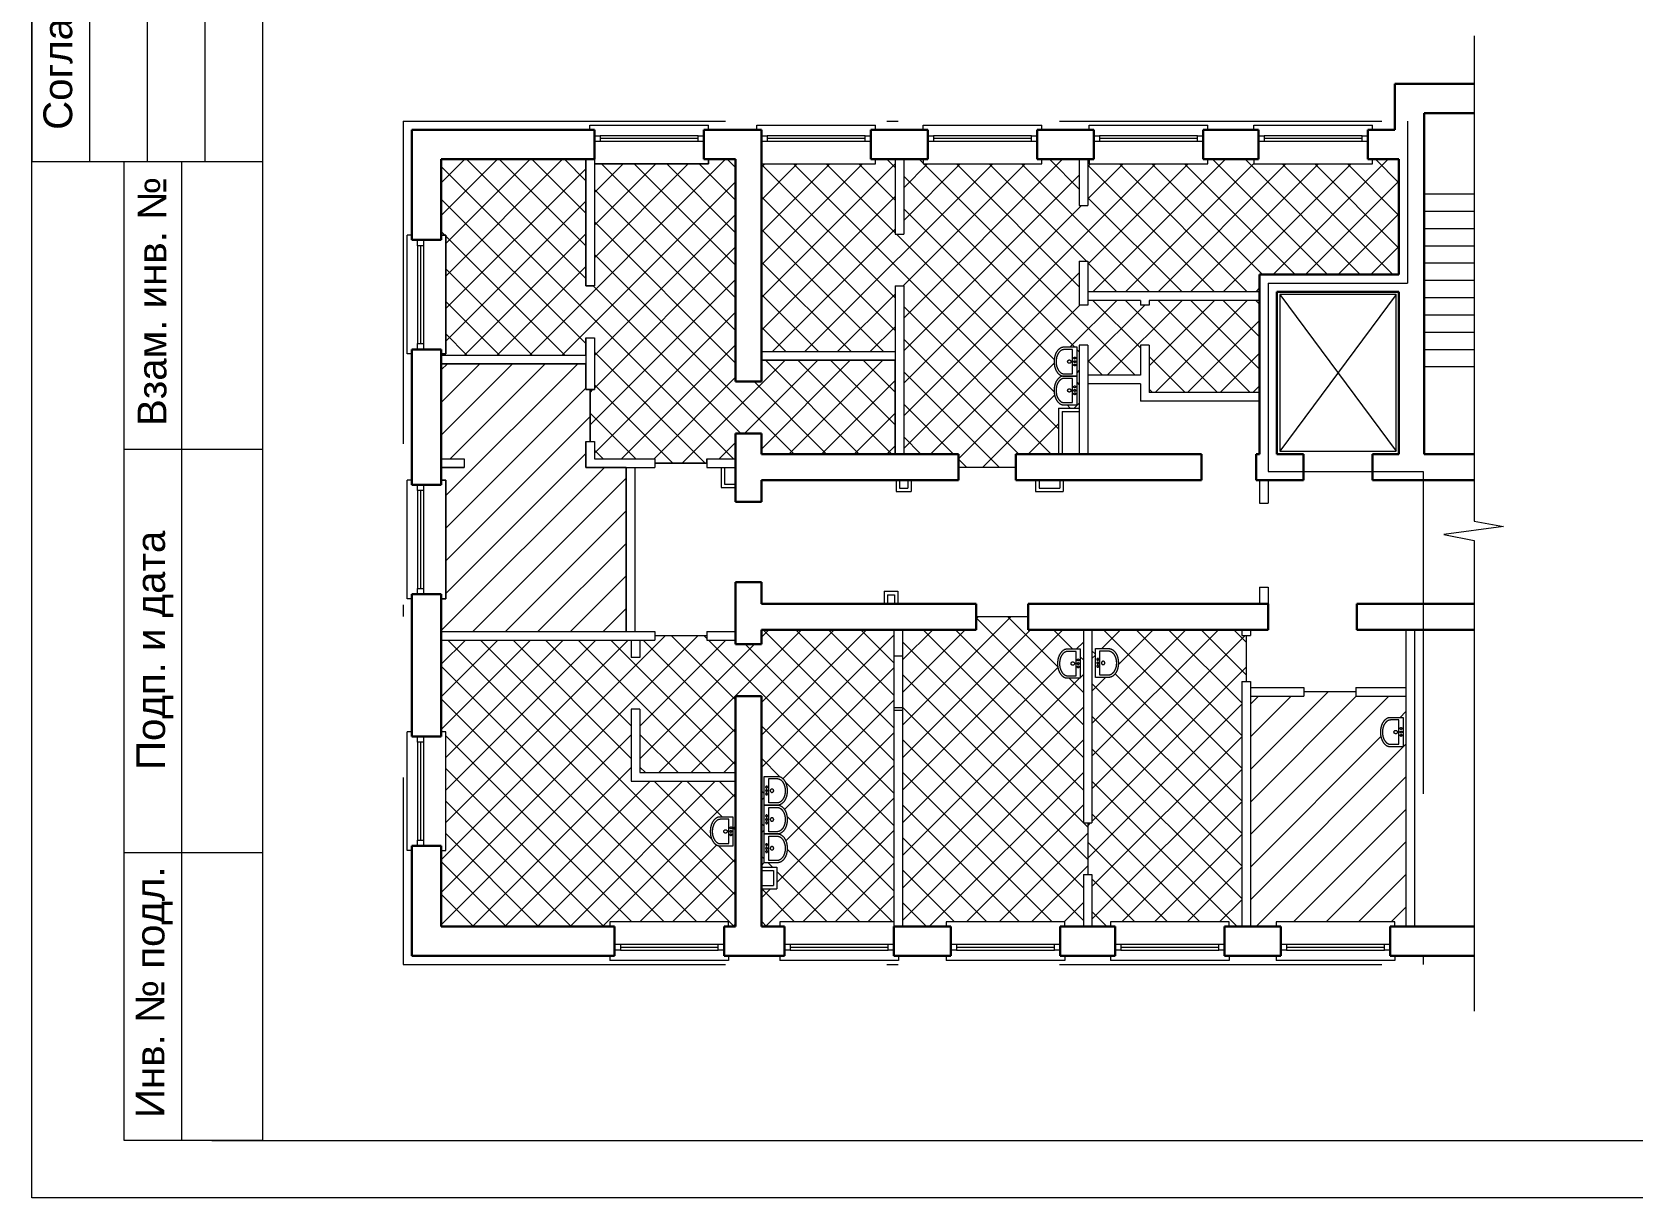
# Model space of a CAD drawing. Header units: metres. Extents: x 14591 to 15202, y 5442 to 5571.
# Drawn here: x 14722.7 to 14736.59, y 5478.8 to 5488.92 of the extents above; entities that cross this region are included whole.
import ezdxf
from ezdxf.enums import TextEntityAlignment as Align

# ---------------------------------------------------------------- set-up
doc = ezdxf.new("R2010")
doc.units = ezdxf.units.M
doc.header["$MEASUREMENT"] = 0
doc.linetypes.add('DGN Style 3', pattern=[4.89804, 3.4986, -1.39944])
doc.linetypes.add('DGN Style 4', pattern=[5.601258, 2.79888, -1.39944, 0.003499, -1.39944])
for name, color, linetype, lineweight in [('Level 44', 7, 'Continuous', 0), ('Level 50', 7, 'Continuous', 0), ('Level 63', 7, 'Continuous', 0), ('Стены', 7, 'Continuous', 13)]:
    doc.layers.add(name, color=color, linetype=linetype, lineweight=lineweight)
doc.styles.add('Style-Arial', font='arial.ttf')

# ---------------------------------------------------------------- blocks, each defined once
blk = doc.blocks.new('*U150')
at = {"layer": 'Level 50', "color": 7, "linetype": 'Continuous', "lineweight": 0}
for p, q in [((-20.487, -14.5), (-20.487, 14.5)), ((20.513, -14.5), (-20.487, -14.5))]:
    blk.add_line(p, q, dxfattribs=at)
at = {"layer": 'Level 50', "color": 7, "linetype": 'Continuous', "lineweight": 13}
for p, q in [((-18.487, 14), (-18.487, -14)), ((-18.926, -14), (20.013, -14))]:
    blk.add_line(p, q, dxfattribs=at)
at = {"layer": 'Level 63', "color": 7, "linetype": 'Continuous', "lineweight": 13}
for p, q in [((-20.487, 1), (-20.487, -5.5)), ((-19.987, 1), (-19.987, -5.5)), ((-19.487, 1), (-19.487, -5.5)), ((-18.987, 1), (-18.987, -5.5)), ((-20.487, -5.5), (-18.487, -5.5)), ((-19.687, -5.5), (-18.487, -5.5)), ((-19.187, -14), (-19.187, -5.5)), ((-19.687, -8), (-18.487, -8)), ((-19.687, -11.5), (-18.487, -11.5))]:
    blk.add_line(p, q, dxfattribs=at)
at = {"layer": 'Level 63', "color": 7, "linetype": 'Continuous', "lineweight": 13, "flags": 128}
blk.add_lwpolyline([(-18.487, -14), (-19.687, -14), (-19.687, -5.5)], dxfattribs=at)
at = {"layer": 'Level 63', "color": 7, "linetype": 'Continuous', "lineweight": 0, "style": 'Style-Arial'}
for s, p in [('Согласовано', (-20.263, -4.173)), ('Взам. инв. №', (-19.445, -6.716)), ('Подп. и дата', (-19.457, -9.745)), ('Инв. № подл.', (-19.462, -12.713))]:
    blk.add_text(s, height=0.25002, rotation=90, dxfattribs=at).set_placement(p, align=Align.MIDDLE_CENTER)
blk = doc.blocks.new('формат_А3')
at = {"layer": 'Level 50', "color": 7, "linetype": 'Continuous', "lineweight": 13}
blk.add_blockref('*U150', (20.487, -14.5), dxfattribs=at)
blk = doc.blocks.new('*U50')
at = {"layer": 'Стены', "color": 7, "linetype": 'Continuous', "lineweight": 0}
for p, q in [((-1.03, 0.335), (1.03, 0.335)), ((-1.03, 0.255), (-1.03, 0.335)), ((1.03, 0.255), (1.03, 0.335)), ((0.85, 0.155), (-0.85, 0.155)), ((0.85, 0.105), (-0.85, 0.105)), ((0.85, 0.055), (-0.85, 0.055)), ((1.03, -0.335), (1.03, -0.255)), ((-0.95, -0.335), (1.03, -0.335))]:
    blk.add_line(p, q, dxfattribs=at)
at = {"layer": 'Стены', "color": 7, "linetype": 'Continuous', "lineweight": 30}
for p, q in [((-0.95, -0.255), (-0.95, 0.255)), ((0.95, -0.255), (0.95, 0.255))]:
    blk.add_line(p, q, dxfattribs=at)
at = {"layer": 'Стены', "color": 7, "linetype": 'Continuous', "lineweight": 13, "flags": 128}
for points in [[(-0.95, 0.155), (-0.85, 0.155), (-0.85, 0.055), (-0.95, 0.055), (-0.95, 0.155)], [(0.85, 0.155), (0.95, 0.155), (0.95, 0.055), (0.85, 0.055), (0.85, 0.155)]]:
    blk.add_lwpolyline(points, close=True, dxfattribs=at)
blk = doc.blocks.new('*U54')
at = {"layer": 'Стены', "color": 7, "linetype": 'Continuous', "lineweight": 0}
for p, q in [((-0.335, -1.03), (-0.335, 1.03)), ((-0.255, 1.03), (-0.335, 1.03)), ((-0.155, 0.85), (-0.155, -0.85)), ((-0.105, 0.85), (-0.105, -0.85)), ((-0.055, 0.85), (-0.055, -0.85)), ((0.335, 1.03), (0.255, 1.03)), ((0.335, -1.03), (0.335, 1.03)), ((-0.255, -1.03), (-0.335, -1.03)), ((0.255, -1.03), (0.335, -1.03))]:
    blk.add_line(p, q, dxfattribs=at)
at = {"layer": 'Стены', "color": 7, "linetype": 'Continuous', "lineweight": 30}
for p, q in [((0.255, 0.95), (-0.255, 0.95)), ((0.255, -0.95), (-0.255, -0.95))]:
    blk.add_line(p, q, dxfattribs=at)
at = {"layer": 'Стены', "color": 7, "linetype": 'Continuous', "lineweight": 13, "flags": 128}
for points in [[(-0.155, 0.85), (-0.155, 0.95), (-0.055, 0.95), (-0.055, 0.85), (-0.155, 0.85)], [(-0.155, -0.95), (-0.155, -0.85), (-0.055, -0.85), (-0.055, -0.95), (-0.155, -0.95)]]:
    blk.add_lwpolyline(points, close=True, dxfattribs=at)
blk = doc.blocks.new('ум6_1')
at = {"color": 5, "linetype": 'DGN Style 3', "lineweight": 0}
for p, q in [((-0.325, 0), (-0.325, -0.306)), ((0.325, 0), (-0.325, 0)), ((0.325, -0.306), (0.325, 0)), ((-0.274, -0.103), (-0.274, -0.294)), ((0.275, -0.103), (-0.274, -0.103)), ((0.275, -0.294), (0.275, -0.103))]:
    blk.add_line(p, q, dxfattribs=at)
for centre, radius in [((-0.082, -0.054), 0.0217), ((-0.001, -0.176), 0.0383), ((-0.001, -0.054), 0.0217), ((0.074, -0.054), 0.0217)]:
    blk.add_circle(centre, radius, dxfattribs=at)
for centre, radius, start, end in [((-0.18, -0.306), 0.145, 180, 212.1154), ((-0.151, -0.294), 0.122, 180, 212.1154), ((-0.079, -0.248), 0.208, 212.1154, 236.5784), ((0.08, -0.248), 0.208, 303.4216, 327.8846), ((0.153, -0.294), 0.122, 327.8846, 0), ((0.18, -0.306), 0.145, 327.8846, 0), ((-0.094, -0.251), 0.247, 212.1154, 236.5784), ((-0.037, -0.165), 0.35, 236.5784, 254.7118), ((-0.031, -0.175), 0.295, 236.5784, 254.7118), ((0, -0.029), 0.491, 254.7118, 270), ((0.001, -0.061), 0.414, 254.7118, 270), ((0, -0.029), 0.491, 270, 285.2882), ((0.001, -0.061), 0.414, 270, 285.2882), ((0.032, -0.175), 0.295, 285.2882, 303.4216), ((0.037, -0.165), 0.35, 285.2882, 303.4216), ((0.094, -0.251), 0.247, 303.4216, 327.8846)]:
    blk.add_arc(centre, radius, start, end, dxfattribs=at)

msp = doc.modelspace()

# ---------------------------------------------------------------- hatches: boundary and pattern name
at = {"layer": 'Level 44', "linetype": 'Continuous', "lineweight": 0}
h = msp.add_hatch(dxfattribs=at)
h.set_pattern_fill('CROSSHATCH', style=0, pattern_type=2)
h.set_pattern_definition([(45, (14727.8828, 5486.69251), (-0.141421, 0.141421), []), (135, (14727.8828, 5486.69251), (-0.141421, -0.141421), [])])
h.paths.add_polyline_path([(14726.2560318, 5486.1163853), (14727.5110318, 5486.1163853), (14727.5110318, 5486.2663853), (14727.5860318, 5486.2663853), (14727.5860318, 5485.8163853), (14727.5485318, 5485.8163853), (14727.5485318, 5485.3663853), (14727.5860318, 5485.3663853), (14727.5860318, 5485.2163853), (14728.1110318, 5485.2163853), (14728.1110318, 5485.1788853), (14728.5610318, 5485.1788853), (14728.5610318, 5485.2163853), (14728.8110318, 5485.2163853), (14728.8110318, 5485.4363853), (14729.0360318, 5485.4363853), (14729.0360318, 5485.2563853), (14730.1960318, 5485.2563853), (14730.1960318, 5486.0713853), (14729.0360318, 5486.0713853), (14729.0360318, 5485.8863853), (14728.8110318, 5485.8863853), (14728.8110318, 5487.8163853), (14728.5760318, 5487.8163853), (14728.5760318, 5487.7763853), (14727.5860318, 5487.7763853), (14727.5860318, 5486.7163853), (14727.5110318, 5486.7163853), (14727.5110318, 5487.8163853), (14726.2560318, 5487.8163853), (14726.2560318, 5487.1563853), (14726.2960318, 5487.1563853), (14726.2960318, 5486.1263853), (14726.2560318, 5486.1263853)])
h = msp.add_hatch(dxfattribs=at)
h.set_pattern_fill('CROSSHATCH', style=0, pattern_type=2)
h.set_pattern_definition([(45, (14730.7452, 5486.62889), (-0.141421, 0.141421), []), (135, (14730.7452, 5486.62889), (-0.141421, -0.141421), [])])
h.paths.add_polyline_path([(14732.9110318, 5487.8163853), (14732.9110318, 5487.7763853), (14731.8810318, 5487.7763853), (14731.8810318, 5487.8163853), (14731.8710318, 5487.8163853), (14731.8710318, 5487.4163853), (14731.7960318, 5487.4163853), (14731.7960318, 5487.8163853), (14731.4710318, 5487.8163853), (14731.4710318, 5487.7763853), (14730.4410318, 5487.7763853), (14730.4410318, 5487.8163853), (14730.2710318, 5487.8163853), (14730.2710318, 5487.1663853), (14730.1960318, 5487.1663853), (14730.1960318, 5487.8163853), (14730.0260318, 5487.8163853), (14730.0260318, 5487.7763853), (14729.0360318, 5487.7763853), (14729.0360318, 5486.1463853), (14730.1960318, 5486.1463853), (14730.1960318, 5486.7163853), (14730.2710318, 5486.7163853), (14730.2710318, 5485.2563853), (14730.7460318, 5485.2563853), (14730.7460318, 5485.1438853), (14731.2460318, 5485.1438853), (14731.2460318, 5485.2563853), (14731.6160318, 5485.2563853), (14731.6160318, 5485.6563853), (14731.7960318, 5485.6563853), (14731.7960318, 5486.2013853), (14731.8710318, 5486.2013853), (14731.8710318, 5485.9413853), (14732.3260318, 5485.9413853), (14732.3260318, 5486.2013853), (14732.4010318, 5486.2013853), (14732.4010318, 5485.7913853), (14733.3610318, 5485.7913853), (14733.3610318, 5486.5913853), (14732.4010318, 5486.5913853), (14732.4010318, 5486.5513853), (14732.3260318, 5486.5513853), (14732.3260318, 5486.5913853), (14731.8710318, 5486.5913853), (14731.8710318, 5486.5513853), (14731.7960318, 5486.5513853), (14731.7960318, 5486.9313853), (14731.8710318, 5486.9313853), (14731.8710318, 5486.6663853), (14733.3610318, 5486.6663853), (14733.3610318, 5486.8163853), (14734.5710318, 5486.8163853), (14734.5710318, 5487.8163853), (14734.3410318, 5487.8163853), (14734.3410318, 5487.7763853), (14733.3110318, 5487.7763853), (14733.3110318, 5487.8163853)])
h.paths.add_polyline_path([(14731.65947517, 5485.93430367, -0.1410542296), (14731.62988987, 5485.94281937, -0.1071473174), (14731.60114597, 5485.97091533, -0.079287424), (14731.58366512, 5486.00953242, -0.134211933), (14731.58366512, 5486.10907493, -0.079287424), (14731.60114597, 5486.14769202, -0.1071473174), (14731.62988987, 5486.17578798, -0.1410542296), (14731.65947517, 5486.18430367), (14731.77698519, 5486.18430367), (14731.77698519, 5485.93430367), (14731.77698519, 5485.68430367), (14731.65947517, 5485.68430367, -0.1410542296), (14731.62988987, 5485.69281937, -0.1071473174), (14731.60114597, 5485.72091533, -0.079287424), (14731.58366512, 5485.75953242, -0.134211933), (14731.58366512, 5485.85907493, -0.079287424), (14731.60114597, 5485.89769202, -0.1071473174), (14731.62988987, 5485.92578798, -0.1410542296)], flags=16)
h = msp.add_hatch(dxfattribs=at)
h.set_pattern_fill('HATCH', style=0, pattern_type=2)
h.set_pattern_definition([(45, (14727.27544, 5483.89603), (-0.141421, 0.141421), [])])
h.paths.add_polyline_path([(14726.2560318, 5483.7163853), (14727.8610318, 5483.7163853), (14727.8610318, 5485.1413853), (14727.5110318, 5485.1413853), (14727.5110318, 5485.3663853), (14727.5485318, 5485.3663853), (14727.5485318, 5485.8163853), (14727.5110318, 5485.8163853), (14727.5110318, 5486.0413853), (14726.2560318, 5486.0413853), (14726.2560318, 5485.2163853), (14726.4560318, 5485.2163853), (14726.4560318, 5485.1413853), (14726.2560318, 5485.1413853), (14726.2560318, 5485.0313853), (14726.2960318, 5485.0313853), (14726.2960318, 5484.0013853), (14726.2560318, 5484.0013853)])
h = msp.add_hatch(dxfattribs=at)
h.set_pattern_fill('CROSSHATCH', style=0, pattern_type=2)
h.set_pattern_definition([(45, (14731.3294, 5482.84081), (-0.141421, 0.141421), []), (135, (14731.3294, 5482.84081), (-0.141421, -0.141421), [])])
h.paths.add_polyline_path([(14731.8310318, 5481.1563853), (14731.8310318, 5481.6063853), (14731.8685318, 5481.6063853), (14731.8685318, 5482.0563853), (14731.8310318, 5482.0563853), (14731.8310318, 5483.7313853), (14731.3510318, 5483.7313853), (14731.3510318, 5483.8438853), (14730.9010318, 5483.8438853), (14730.9010318, 5483.7313853), (14730.2610318, 5483.7313853), (14730.2610318, 5483.5063853), (14730.2610318, 5483.0563853), (14730.2610318, 5483.0313853), (14730.2610318, 5481.1563853), (14730.6410318, 5481.1563853), (14730.6410318, 5481.1963853), (14731.6710318, 5481.1963853), (14731.6710318, 5481.1563853)])
h.paths.add_polyline_path([(14731.68942897, 5483.56328954), (14731.80693899, 5483.56328954), (14731.80693899, 5483.31328954), (14731.68942897, 5483.31328954, -0.1410542296), (14731.65984367, 5483.32180523, -0.1071473174), (14731.63109977, 5483.34990119, -0.079287424), (14731.61361892, 5483.38851828, -0.134211933), (14731.61361892, 5483.4880608, -0.079287424), (14731.63109977, 5483.52667789, -0.1071473174), (14731.65984367, 5483.55477385, -0.1410542296)], flags=16)
h = msp.add_hatch(dxfattribs=at)
h.set_pattern_fill('CROSSHATCH', style=0, pattern_type=2)
h.set_pattern_definition([(45, (14729.5006, 5482.99955), (-0.141421, 0.141421), []), (135, (14729.5006, 5482.99955), (-0.141421, -0.141421), [])])
h.paths.add_polyline_path([(14728.8110318, 5483.1563853), (14729.0360318, 5483.1563853), (14729.0360318, 5481.6713853), (14729.1710318, 5481.6713853), (14729.1710318, 5481.4813853), (14729.0360318, 5481.4813853), (14729.0360318, 5481.1563853), (14729.1960318, 5481.1563853), (14729.1960318, 5481.1963853), (14730.1860318, 5481.1963853), (14730.1860318, 5483.0313853), (14730.1860318, 5483.0563853), (14730.1860318, 5483.5063853), (14730.1860318, 5483.7313853), (14729.0360318, 5483.7313853), (14729.0360318, 5483.6063853), (14728.8110318, 5483.6063853), (14728.8110318, 5483.6413853), (14728.5610318, 5483.6413853), (14728.5610318, 5483.6788853), (14728.1110318, 5483.6788853), (14728.1110318, 5483.6413853), (14727.9810318, 5483.6413853), (14727.9810318, 5483.4913853), (14727.9060318, 5483.4913853), (14727.9060318, 5483.6413853), (14726.2560318, 5483.6413853), (14726.2560318, 5482.8463853), (14726.2960318, 5482.8463853), (14726.2960318, 5481.8163853), (14726.2560318, 5481.8163853), (14726.2560318, 5481.1563853), (14727.7210318, 5481.1563853), (14727.7210318, 5481.1963853), (14728.7510318, 5481.1963853), (14728.7510318, 5481.1563853), (14728.8110318, 5481.1563853), (14728.8110318, 5482.4163853), (14727.9060318, 5482.4163853), (14727.9060318, 5483.0413853), (14727.9810318, 5483.0413853), (14727.9810318, 5482.4913853), (14728.8110318, 5482.4913853)])
h.paths.add_polyline_path([(14728.67432266, 5482.10577117), (14728.79183269, 5482.10577117), (14728.79183269, 5481.85577117), (14728.67432266, 5481.85577117, -0.1410542296), (14728.64473737, 5481.86428686, -0.1071473174), (14728.61599346, 5481.89238282, -0.079287424), (14728.59851261, 5481.93099991, -0.134211933), (14728.59851261, 5482.03054243, -0.079287424), (14728.61599346, 5482.06915952, -0.1071473174), (14728.64473737, 5482.09725548, -0.1410542296)], flags=16)
h.paths.add_polyline_path([(14729.20707604, 5482.45081066, -0.1071473174), (14729.23581994, 5482.4227147, -0.079287424), (14729.25330079, 5482.38409761, -0.134211933), (14729.25330079, 5482.2845551, -0.079287424), (14729.23581994, 5482.24593801, -0.1071473174), (14729.20707604, 5482.21784205, -0.1410542296), (14729.17749074, 5482.20932636, -0.1410542296), (14729.20707604, 5482.20081066, -0.1071473174), (14729.23581994, 5482.1727147, -0.079287424), (14729.25330079, 5482.13409761, -0.134211933), (14729.25330079, 5482.0345551, -0.079287424), (14729.23581994, 5481.99593801, -0.1071473174), (14729.20707604, 5481.96784205, -0.1410542296), (14729.17749074, 5481.95932636, -0.1410542296), (14729.20707604, 5481.95081066, -0.1071473174), (14729.23581994, 5481.9227147, -0.079287424), (14729.25330079, 5481.88409761, -0.134211933), (14729.25330079, 5481.7845551, -0.079287424), (14729.23581994, 5481.74593801, -0.1071473174), (14729.20707604, 5481.71784205, -0.1410542296), (14729.17749074, 5481.70932636), (14729.05998072, 5481.70932636), (14729.05998072, 5481.95932636), (14729.05998072, 5482.20932636), (14729.05998072, 5482.45932636), (14729.17749074, 5482.45932636, -0.1410542296)], flags=16)
h = msp.add_hatch(dxfattribs=at)
h.set_pattern_fill('CROSSHATCH', style=0, pattern_type=2)
h.set_pattern_definition([(45, (14732.36286, 5482.808), (-0.141421, 0.141421), []), (135, (14732.36286, 5482.808), (-0.141421, -0.141421), [])])
h.paths.add_polyline_path([(14733.2060318, 5481.1563853), (14733.2060318, 5483.2813853), (14733.2435318, 5483.2813853), (14733.2435318, 5483.6813853), (14733.2060318, 5483.6813853), (14733.2060318, 5483.7313853), (14731.9060318, 5483.7313853), (14731.9060318, 5482.0563853), (14731.8685318, 5482.0563853), (14731.8685318, 5481.6063853), (14731.9060318, 5481.6063853), (14731.9060318, 5481.1563853), (14732.0660318, 5481.1563853), (14732.0660318, 5481.1963853), (14733.0960318, 5481.1963853), (14733.0960318, 5481.1563853)])
h.paths.add_polyline_path([(14732.08226848, 5483.55973772, -0.1071473174), (14732.11101239, 5483.53164176, -0.079287424), (14732.12849323, 5483.49302467, -0.134211933), (14732.12849323, 5483.39348216, -0.079287424), (14732.11101239, 5483.35486507, -0.1071473174), (14732.08226848, 5483.32676911, -0.1410542296), (14732.05268319, 5483.31825342), (14731.93517316, 5483.31825342), (14731.93517316, 5483.56825342), (14732.05268319, 5483.56825342, -0.1410542296)], flags=16)
h = msp.add_hatch(dxfattribs=at)
h.set_pattern_fill('HATCH', style=0, pattern_type=2)
h.set_pattern_definition([(45, (14734.21522, 5481.75647), (-0.141421, 0.141421), [])])
h.paths.add_polyline_path([(14734.6310318, 5481.1563853), (14734.6310318, 5483.1563853), (14734.1960318, 5483.1563853), (14734.1960318, 5483.1938853), (14733.7460318, 5483.1938853), (14733.7460318, 5483.1563853), (14733.2810318, 5483.1563853), (14733.2810318, 5481.1563853), (14733.5060318, 5481.1563853), (14733.5060318, 5481.1963853), (14734.5360318, 5481.1963853), (14734.5360318, 5481.1563853)])
h.paths.add_polyline_path([(14734.49291946, 5482.96823938), (14734.61042948, 5482.96823938), (14734.61042948, 5482.71823938), (14734.49291946, 5482.71823938, -0.1410542296), (14734.46333416, 5482.72675507, -0.1071473174), (14734.43459026, 5482.75485103, -0.079287424), (14734.41710941, 5482.79346812, -0.134211933), (14734.41710941, 5482.89301064, -0.079287424), (14734.43459026, 5482.93162773, -0.1071473174), (14734.46333416, 5482.95972369, -0.1410542296)], flags=16)

# ---------------------------------------------------------------- linework, layer by layer
at = {"color": 5, "linetype": 'DGN Style 3', "lineweight": 13}
for p, q in [((14727.5110318, 5487.8163853), (14727.5110318, 5486.7163853)), ((14727.5860318, 5487.8163853), (14727.5860318, 5486.7163853)), ((14727.5110318, 5486.7163853), (14727.5860318, 5486.7163853)), ((14733.3610318, 5486.6663853), (14731.8710318, 5486.6663853)), ((14732.3260318, 5486.5913853), (14731.8710318, 5486.5913853)), ((14732.3260318, 5486.5913853), (14732.3260318, 5486.5513853)), ((14732.4010318, 5486.5513853), (14732.3260318, 5486.5513853)), ((14733.3610318, 5486.5913853), (14732.4010318, 5486.5913853)), ((14732.4010318, 5486.5913853), (14732.4010318, 5486.5513853)), ((14727.5110318, 5486.2663853), (14727.5860318, 5486.2663853)), ((14727.5110318, 5486.2663853), (14727.5110318, 5485.8163853)), ((14727.5860318, 5486.2663853), (14727.5860318, 5485.8163853)), ((14732.4010318, 5486.2013853), (14732.3260318, 5486.2013853)), ((14732.3260318, 5486.2013853), (14732.3260318, 5485.9413853)), ((14732.4010318, 5486.2013853), (14732.4010318, 5485.7913853)), ((14726.2560318, 5486.1163853), (14727.5110318, 5486.1163853)), ((14729.0360318, 5486.1463853), (14730.1960318, 5486.1463853)), ((14729.0360318, 5486.0713853), (14730.1960318, 5486.0713853)), ((14726.2560318, 5486.0413853), (14727.5110318, 5486.0413853)), ((14732.3260318, 5485.9413853), (14731.8710318, 5485.9413853)), ((14727.5110318, 5485.8163853), (14727.5860318, 5485.8163853)), ((14732.3260318, 5485.8663853), (14731.8710318, 5485.8663853)), ((14732.3260318, 5485.8663853), (14732.3260318, 5485.7163853)), ((14733.3610318, 5485.7913853), (14732.4010318, 5485.7913853)), ((14733.3610318, 5485.7163853), (14732.3260318, 5485.7163853)), ((14727.5110318, 5485.3663853), (14727.5860318, 5485.3663853)), ((14727.5110318, 5485.3663853), (14727.5110318, 5485.1413853)), ((14727.5860318, 5485.3663853), (14727.5860318, 5485.2163853)), ((14726.2560318, 5485.2163853), (14726.4560318, 5485.2163853)), ((14726.2560318, 5485.1413853), (14726.4560318, 5485.1413853)), ((14726.4560318, 5485.2163853), (14726.4560318, 5485.1413853)), ((14727.5110318, 5485.1413853), (14728.1110318, 5485.1413853)), ((14727.5860318, 5485.2163853), (14728.1110318, 5485.2163853)), ((14727.8610318, 5485.1413853), (14727.8610318, 5483.7163853)), ((14727.9360318, 5485.1413853), (14727.9360318, 5483.7163853)), ((14728.1110318, 5485.2163853), (14728.1110318, 5485.1413853)), ((14728.5610318, 5485.2163853), (14728.5610318, 5485.1413853)), ((14728.5610318, 5485.2163853), (14728.8110318, 5485.2163853)), ((14728.5610318, 5485.1413853), (14728.8110318, 5485.1413853)), ((14726.2560318, 5483.7163853), (14728.1110318, 5483.7163853)), ((14728.1110318, 5483.7163853), (14728.1110318, 5483.6413853)), ((14728.5610318, 5483.7163853), (14728.5610318, 5483.6413853)), ((14728.5610318, 5483.7163853), (14728.8110318, 5483.7163853)), ((14730.1860318, 5483.7313853), (14730.1860318, 5483.5063853)), ((14730.2610318, 5483.7313853), (14730.2610318, 5483.5063853)), ((14726.2560318, 5483.6413853), (14728.1110318, 5483.6413853)), ((14727.9060318, 5483.6413853), (14727.9060318, 5483.4913853)), ((14727.9810318, 5483.6413853), (14727.9810318, 5483.4913853)), ((14728.5610318, 5483.6413853), (14728.8110318, 5483.6413853)), ((14727.9810318, 5483.4913853), (14727.9060318, 5483.4913853)), ((14730.1860318, 5483.5063853), (14730.2610318, 5483.5063853)), ((14733.2810318, 5483.2313853), (14733.7460318, 5483.2313853)), ((14733.2810318, 5483.1563853), (14733.7460318, 5483.1563853)), ((14733.7460318, 5483.2313853), (14733.7460318, 5483.1563853)), ((14734.1960318, 5483.2313853), (14734.1960318, 5483.1563853)), ((14734.1960318, 5483.2313853), (14734.6310318, 5483.2313853)), ((14734.1960318, 5483.1563853), (14734.6310318, 5483.1563853)), ((14727.9810318, 5483.0413853), (14727.9060318, 5483.0413853)), ((14727.9060318, 5483.0413853), (14727.9060318, 5482.4163853)), ((14727.9810318, 5483.0413853), (14727.9810318, 5482.4913853)), ((14730.1860318, 5483.0563853), (14730.2610318, 5483.0563853)), ((14730.1860318, 5483.0563853), (14730.1860318, 5483.0313853)), ((14730.2610318, 5483.0563853), (14730.2610318, 5483.0313853)), ((14727.9810318, 5482.4913853), (14728.8110318, 5482.4913853)), ((14727.9060318, 5482.4163853), (14728.8110318, 5482.4163853))]:
    msp.add_line(p, q, dxfattribs=at)
at = {"color": 7, "linetype": 'Continuous', "lineweight": 0, "flags": 128}
msp.add_lwpolyline([(14735.22512852, 5488.88864001), (14735.22512852, 5484.67481854), (14735.47925193, 5484.62748727), (14734.95999783, 5484.559731), (14735.22512852, 5484.50575829), (14735.22512852, 5480.4203366)], dxfattribs=at)
at = {"layer": 'Level 44', "color": 7, "linetype": 'Continuous', "lineweight": 0}
for p, q in [((14727.5485318, 5485.8163853), (14727.5485318, 5485.3663853)), ((14728.5610318, 5485.1788853), (14728.1110318, 5485.1788853)), ((14730.7460318, 5485.1438853), (14731.2460318, 5485.1438853)), ((14731.3510318, 5483.8438853), (14730.9010318, 5483.8438853)), ((14728.5610318, 5483.6788853), (14728.1110318, 5483.6788853)), ((14733.2435318, 5483.6813853), (14733.2435318, 5483.2813853)), ((14730.1860318, 5483.5063853), (14730.1860318, 5483.0563853)), ((14730.2610318, 5483.5063853), (14730.2610318, 5483.0563853)), ((14734.1960318, 5483.1938853), (14733.7460318, 5483.1938853)), ((14731.8685318, 5482.0563853), (14731.8685318, 5481.6063853))]:
    msp.add_line(p, q, dxfattribs=at)
at = {"layer": 'Level 44', "color": 7, "linetype": 'Continuous', "lineweight": 0, "flags": 128}
for points in [[(14726.2560318, 5486.1163853), (14727.5110318, 5486.1163853), (14727.5110318, 5486.2663853), (14727.5860318, 5486.2663853), (14727.5860318, 5485.8163853), (14727.5485318, 5485.8163853), (14727.5485318, 5485.3663853), (14727.5860318, 5485.3663853), (14727.5860318, 5485.2163853), (14728.1110318, 5485.2163853), (14728.1110318, 5485.1788853), (14728.5610318, 5485.1788853), (14728.5610318, 5485.2163853), (14728.8110318, 5485.2163853), (14728.8110318, 5485.4363853), (14729.0360318, 5485.4363853), (14729.0360318, 5485.2563853), (14730.1960318, 5485.2563853), (14730.1960318, 5486.0713853), (14729.0360318, 5486.0713853), (14729.0360318, 5485.8863853), (14728.8110318, 5485.8863853), (14728.8110318, 5487.8163853), (14728.5760318, 5487.8163853), (14728.5760318, 5487.7763853), (14727.5860318, 5487.7763853), (14727.5860318, 5486.7163853), (14727.5110318, 5486.7163853), (14727.5110318, 5487.8163853), (14726.2560318, 5487.8163853), (14726.2560318, 5487.1563853), (14726.2960318, 5487.1563853), (14726.2960318, 5486.1263853), (14726.2560318, 5486.1263853), (14726.2560318, 5486.1163853)], [(14726.2560318, 5483.7163853), (14727.8610318, 5483.7163853), (14727.8610318, 5485.1413853), (14727.5110318, 5485.1413853), (14727.5110318, 5485.3663853), (14727.5485318, 5485.3663853), (14727.5485318, 5485.8163853), (14727.5110318, 5485.8163853), (14727.5110318, 5486.0413853), (14726.2560318, 5486.0413853), (14726.2560318, 5485.2163853), (14726.4560318, 5485.2163853), (14726.4560318, 5485.1413853), (14726.2560318, 5485.1413853), (14726.2560318, 5485.0313853), (14726.2960318, 5485.0313853), (14726.2960318, 5484.0013853), (14726.2560318, 5484.0013853), (14726.2560318, 5483.7163853)]]:
    msp.add_lwpolyline(points, close=True, dxfattribs=at)
at = {"layer": 'Level 63', "color": 1, "linetype": 'DGN Style 4', "lineweight": 13}
for p, q in [((14725.9260318, 5488.1463853), (14734.6460318, 5488.1463853)), ((14725.9260318, 5488.1463853), (14725.9260318, 5480.8263853)), ((14734.6460318, 5488.1463853), (14734.6460318, 5486.7413853)), ((14733.4360318, 5486.7413853), (14734.6460318, 5486.7413853)), ((14733.4360318, 5486.7413853), (14733.4360318, 5485.1063853)), ((14733.4360318, 5485.1063853), (14734.7810318, 5485.1063853)), ((14734.7810318, 5485.1063853), (14734.7810318, 5480.8263853)), ((14725.9260318, 5480.8263853), (14734.7810318, 5480.8263853))]:
    msp.add_line(p, q, dxfattribs=at)
at = {"layer": 'Стены', "color": 7, "linetype": 'Continuous', "lineweight": 30}
for p, q in [((14734.5360318, 5488.4713853), (14734.5360318, 5488.0713853)), ((14734.5360318, 5488.4713853), (14735.22512852, 5488.4713853)), ((14734.7910318, 5488.2163853), (14734.7910318, 5485.2563853)), ((14734.7910318, 5488.2163853), (14735.22512852, 5488.2163853)), ((14726.0010318, 5488.0713853), (14726.0010318, 5487.1163853)), ((14726.0010318, 5488.0713853), (14727.5860318, 5488.0713853)), ((14728.5360318, 5488.0713853), (14729.0360318, 5488.0713853)), ((14729.9860318, 5488.0713853), (14730.4810318, 5488.0713853)), ((14731.4310318, 5488.0713853), (14731.9210318, 5488.0713853)), ((14732.8710318, 5488.0713853), (14733.3510318, 5488.0713853)), ((14734.3010318, 5488.0713853), (14734.5360318, 5488.0713853)), ((14726.2560318, 5487.8163853), (14727.5860318, 5487.8163853)), ((14726.2560318, 5487.8163853), (14726.2560318, 5487.1163853)), ((14728.5360318, 5487.8163853), (14728.8110318, 5487.8163853)), ((14728.8110318, 5487.8163853), (14728.8110318, 5485.8863853)), ((14729.0360318, 5487.8163853), (14729.0360318, 5485.8863853)), ((14729.9860318, 5487.8163853), (14730.4810318, 5487.8163853)), ((14731.4310318, 5487.8163853), (14731.9210318, 5487.8163853)), ((14732.8710318, 5487.8163853), (14733.3510318, 5487.8163853)), ((14734.3010318, 5487.8163853), (14734.5710318, 5487.8163853)), ((14734.5710318, 5487.8163853), (14734.5710318, 5486.8163853)), ((14733.3610318, 5486.8163853), (14734.5710318, 5486.8163853)), ((14733.3610318, 5486.8163853), (14733.3610318, 5485.2563853)), ((14733.5110318, 5486.6663853), (14734.5710318, 5486.6663853)), ((14733.5110318, 5486.6663853), (14733.5110318, 5485.2563853)), ((14734.5710318, 5486.6663853), (14734.5710318, 5485.2563853)), ((14726.0010318, 5486.1663853), (14726.0010318, 5484.9913853)), ((14726.2560318, 5486.1663853), (14726.2560318, 5484.9913853)), ((14728.8110318, 5485.8863853), (14729.0360318, 5485.8863853)), ((14728.8110318, 5485.4363853), (14729.0360318, 5485.4363853)), ((14728.8110318, 5485.4363853), (14728.8110318, 5484.8438853)), ((14729.0360318, 5485.4363853), (14729.0360318, 5485.2563853)), ((14729.0360318, 5485.2563853), (14730.7460318, 5485.2563853)), ((14730.7460318, 5485.2563853), (14730.7460318, 5485.0313853)), ((14731.2460318, 5485.2563853), (14731.2460318, 5485.0313853)), ((14731.2460318, 5485.2563853), (14732.8560318, 5485.2563853)), ((14732.8560318, 5485.2563853), (14732.8560318, 5485.0313853)), ((14733.3310318, 5485.2563853), (14733.3310318, 5485.0313853)), ((14733.3310318, 5485.2563853), (14733.3610318, 5485.2563853)), ((14733.5110318, 5485.2563853), (14733.7410318, 5485.2563853)), ((14733.7410318, 5485.2563853), (14733.7410318, 5485.0313853)), ((14734.3410318, 5485.2563853), (14734.3410318, 5485.0313853)), ((14734.3410318, 5485.2563853), (14734.5710318, 5485.2563853)), ((14734.7910318, 5485.2563853), (14735.22512852, 5485.2563853)), ((14729.0360318, 5485.0313853), (14729.0360318, 5484.8438853)), ((14729.0360318, 5485.0313853), (14730.7460318, 5485.0313853)), ((14731.2460318, 5485.0313853), (14732.8560318, 5485.0313853)), ((14733.3310318, 5485.0313853), (14733.7410318, 5485.0313853)), ((14734.3410318, 5485.0313853), (14735.22512852, 5485.0313853)), ((14729.0360318, 5484.8438853), (14728.8110318, 5484.8438853)), ((14729.0360318, 5484.1438853), (14728.8110318, 5484.1438853)), ((14728.8110318, 5484.1438853), (14728.8110318, 5483.6063853)), ((14729.0360318, 5484.1438853), (14729.0360318, 5483.9563853)), ((14726.0010318, 5484.0413853), (14726.0010318, 5482.8063853)), ((14726.2560318, 5484.0413853), (14726.2560318, 5482.8063853)), ((14729.0360318, 5483.9563853), (14730.9010318, 5483.9563853)), ((14730.9010318, 5483.9563853), (14730.9010318, 5483.7313853)), ((14731.3510318, 5483.9563853), (14731.3510318, 5483.7313853)), ((14731.3510318, 5483.9563853), (14733.4360318, 5483.9563853)), ((14733.4360318, 5483.9563853), (14733.4360318, 5483.7313853)), ((14734.2060318, 5483.9563853), (14735.22512852, 5483.9563853)), ((14734.2060318, 5483.9563853), (14734.2060318, 5483.7313853)), ((14729.0360318, 5483.7313853), (14729.0360318, 5483.6063853)), ((14729.0360318, 5483.7313853), (14730.9010318, 5483.7313853)), ((14731.3510318, 5483.7313853), (14733.4360318, 5483.7313853)), ((14734.2060318, 5483.7313853), (14735.22512852, 5483.7313853)), ((14728.8110318, 5483.6063853), (14729.0360318, 5483.6063853)), ((14728.8110318, 5483.1563853), (14729.0360318, 5483.1563853)), ((14728.8110318, 5483.1563853), (14728.8110318, 5481.1563853)), ((14729.0360318, 5483.1563853), (14729.0360318, 5481.1563853)), ((14726.0010318, 5481.8563853), (14726.0010318, 5480.9013853)), ((14726.2560318, 5481.8563853), (14726.2560318, 5481.1563853)), ((14726.2560318, 5481.1563853), (14727.7610318, 5481.1563853)), ((14728.7110318, 5481.1563853), (14728.8110318, 5481.1563853)), ((14729.0360318, 5481.1563853), (14729.2360318, 5481.1563853)), ((14730.1860318, 5481.1563853), (14730.6810318, 5481.1563853)), ((14731.6310318, 5481.1563853), (14732.1060318, 5481.1563853)), ((14733.0560318, 5481.1563853), (14733.5460318, 5481.1563853)), ((14734.4960318, 5481.1563853), (14735.22512852, 5481.1563853)), ((14726.0010318, 5480.9013853), (14727.7610318, 5480.9013853)), ((14728.7110318, 5480.9013853), (14729.2360318, 5480.9013853)), ((14730.1860318, 5480.9013853), (14730.6810318, 5480.9013853)), ((14731.6310318, 5480.9013853), (14732.1060318, 5480.9013853)), ((14733.0560318, 5480.9013853), (14733.5460318, 5480.9013853)), ((14734.4960318, 5480.9013853), (14735.22512852, 5480.9013853))]:
    msp.add_line(p, q, dxfattribs=at)
at = {"layer": 'Стены', "color": 7, "linetype": 'Continuous', "lineweight": 13}
for p, q in [((14730.1960318, 5487.8163853), (14730.1960318, 5487.1663853)), ((14730.2710318, 5487.8163853), (14730.2710318, 5487.1663853)), ((14731.7960318, 5487.8163853), (14731.7960318, 5487.4163853)), ((14731.8710318, 5487.8163853), (14731.8710318, 5487.4163853)), ((14731.7960318, 5487.4163853), (14731.8710318, 5487.4163853)), ((14730.1960318, 5487.1663853), (14730.2710318, 5487.1663853)), ((14731.7960318, 5486.9313853), (14731.8710318, 5486.9313853)), ((14731.7960318, 5486.9313853), (14731.7960318, 5486.5513853)), ((14731.8710318, 5486.9313853), (14731.8710318, 5486.5513853)), ((14730.1960318, 5486.7163853), (14730.2710318, 5486.7163853)), ((14730.1960318, 5486.7163853), (14730.1960318, 5485.2563853)), ((14730.2710318, 5486.7163853), (14730.2710318, 5485.2563853)), ((14731.8710318, 5486.5513853), (14731.7960318, 5486.5513853)), ((14731.8710318, 5486.2013853), (14731.7960318, 5486.2013853)), ((14731.7960318, 5486.2013853), (14731.7960318, 5485.2563853)), ((14731.8710318, 5486.2013853), (14731.8710318, 5485.2563853)), ((14731.6160318, 5485.6563853), (14731.7960318, 5485.6563853)), ((14731.6160318, 5485.6563853), (14731.6160318, 5485.2563853)), ((14728.6860318, 5485.1413853), (14728.6860318, 5484.9663853)), ((14728.6860318, 5484.9663853), (14728.8110318, 5484.9663853)), ((14730.2060318, 5485.0313853), (14730.2060318, 5484.9313853)), ((14730.3360318, 5485.0313853), (14730.3360318, 5484.9313853)), ((14731.4160318, 5485.0313853), (14731.4160318, 5484.9313853)), ((14731.6560318, 5485.0313853), (14731.6560318, 5484.9313853)), ((14733.3610318, 5485.0313853), (14733.3610318, 5484.8313853)), ((14733.4360318, 5485.0313853), (14733.4360318, 5484.8313853)), ((14730.2060318, 5484.9313853), (14730.3360318, 5484.9313853)), ((14731.4160318, 5484.9313853), (14731.6560318, 5484.9313853)), ((14733.3610318, 5484.8313853), (14733.4360318, 5484.8313853)), ((14730.1010318, 5484.0663853), (14730.1010318, 5483.9563853)), ((14730.1010318, 5484.0663853), (14730.2210318, 5484.0663853)), ((14730.2210318, 5484.0663853), (14730.2210318, 5483.9563853)), ((14733.3610318, 5484.1013853), (14733.4360318, 5484.1013853)), ((14733.3610318, 5484.1013853), (14733.3610318, 5483.9563853)), ((14733.4360318, 5484.1013853), (14733.4360318, 5483.9563853)), ((14731.8310318, 5483.7313853), (14731.8310318, 5482.0563853)), ((14731.9060318, 5483.7313853), (14731.9060318, 5482.0563853)), ((14733.2060318, 5483.7313853), (14733.2060318, 5483.6813853)), ((14733.2810318, 5483.7313853), (14733.2810318, 5483.6813853)), ((14734.6310318, 5483.7313853), (14734.6310318, 5481.1563853)), ((14734.7060318, 5483.7313853), (14734.7060318, 5481.1563853)), ((14733.2060318, 5483.6813853), (14733.2810318, 5483.6813853)), ((14733.2060318, 5483.2813853), (14733.2810318, 5483.2813853)), ((14733.2060318, 5483.2813853), (14733.2060318, 5481.1563853)), ((14733.2810318, 5483.2813853), (14733.2810318, 5481.1563853)), ((14730.1860318, 5483.0313853), (14730.1860318, 5481.1563853)), ((14730.2610318, 5483.0313853), (14730.1860318, 5483.0313853)), ((14730.2610318, 5483.0313853), (14730.2610318, 5481.1563853)), ((14731.8310318, 5482.0563853), (14731.9060318, 5482.0563853)), ((14729.0360318, 5481.6713853), (14729.1710318, 5481.6713853)), ((14729.1710318, 5481.6713853), (14729.1710318, 5481.4813853)), ((14731.8310318, 5481.6063853), (14731.9060318, 5481.6063853)), ((14731.8310318, 5481.6063853), (14731.8310318, 5481.1563853)), ((14731.9060318, 5481.6063853), (14731.9060318, 5481.1563853)), ((14729.0360318, 5481.4813853), (14729.1710318, 5481.4813853))]:
    msp.add_line(p, q, dxfattribs=at)
at = {"layer": 'Стены', "color": 7, "linetype": 'Continuous', "lineweight": 0}
for p, q in [((14734.7910318, 5487.5163853), (14735.22512852, 5487.5163853)), ((14734.7910318, 5487.3663853), (14735.22512852, 5487.3663853)), ((14734.7910318, 5487.2163853), (14735.22512852, 5487.2163853)), ((14734.7910318, 5487.0663853), (14735.22512852, 5487.0663853)), ((14734.7910318, 5486.9163853), (14735.22512852, 5486.9163853)), ((14734.7910318, 5486.7663853), (14735.22512852, 5486.7663853)), ((14733.5360318, 5486.6413853), (14734.5460318, 5485.2813853)), ((14734.5460318, 5486.6413853), (14733.5360318, 5485.2813853)), ((14734.7910318, 5486.6163853), (14735.22512852, 5486.6163853)), ((14734.7910318, 5486.4663853), (14735.22512852, 5486.4663853)), ((14734.7910318, 5486.3163853), (14735.22512852, 5486.3163853)), ((14734.7910318, 5486.1663853), (14735.22512852, 5486.1663853)), ((14734.7910318, 5486.0163853), (14735.22512852, 5486.0163853)), ((14731.6460318, 5485.6263853), (14731.7960318, 5485.6263853)), ((14731.6460318, 5485.6263853), (14731.6460318, 5485.2563853)), ((14728.7160318, 5485.1413853), (14728.7160318, 5484.9963853)), ((14728.7160318, 5484.9963853), (14728.8110318, 5484.9963853)), ((14730.2360318, 5485.0313853), (14730.2360318, 5484.9613853)), ((14730.2360318, 5484.9613853), (14730.3060318, 5484.9613853)), ((14730.3060318, 5485.0313853), (14730.3060318, 5484.9613853)), ((14731.4460318, 5485.0313853), (14731.4460318, 5484.9613853)), ((14731.4460318, 5484.9613853), (14731.6260318, 5484.9613853)), ((14731.6260318, 5485.0313853), (14731.6260318, 5484.9613853)), ((14730.1310318, 5484.0363853), (14730.1910318, 5484.0363853)), ((14730.1310318, 5484.0363853), (14730.1310318, 5483.9563853)), ((14730.1910318, 5484.0363853), (14730.1910318, 5483.9563853)), ((14729.0360318, 5481.6413853), (14729.1410318, 5481.6413853)), ((14729.1410318, 5481.6413853), (14729.1410318, 5481.5113853)), ((14729.0360318, 5481.5113853), (14729.1410318, 5481.5113853))]:
    msp.add_line(p, q, dxfattribs=at)
at = {"layer": 'Стены', "color": 7, "linetype": 'Continuous', "lineweight": 0, "flags": 128}
msp.add_lwpolyline([(14734.5460318, 5486.6413853), (14733.5360318, 5486.6413853), (14733.5360318, 5485.2813853), (14734.5460318, 5485.2813853), (14734.5460318, 5486.6413853)], close=True, dxfattribs=at)

# ---------------------------------------------------------------- block references
at = {"color": 5, "linetype": 'DGN Style 3', "lineweight": 0, "xscale": 0.3844734251982601, "yscale": 0.3844734251982601, "zscale": 0.3844734251982601, "rotation": 270}
for p in [(14731.77698519, 5486.05930367), (14731.77698519, 5485.80930367), (14731.80693899, 5483.43828954), (14734.61042948, 5482.84323938), (14728.79183269, 5481.98077117)]:
    msp.add_blockref('ум6_1', p, dxfattribs=at)
at = {"color": 5, "linetype": 'DGN Style 3', "lineweight": 0, "extrusion": (0, 0, -1), "xscale": 0.3844734251982601, "yscale": 0.3844734251982601, "zscale": 0.3844734251982601, "rotation": 270}
for p in [(-14731.93517316, 5483.44325342), (-14729.05998072, 5482.33432636), (-14729.05998072, 5482.08432636), (-14729.05998072, 5481.83432636)]:
    msp.add_blockref('ум6_1', p, dxfattribs=at)
at = {"layer": 'Level 50', "color": 7, "linetype": 'Continuous', "lineweight": 13}
msp.add_blockref('формат_А3', (14722.70272434, 5507.79848889), dxfattribs=at)
at = {"layer": 'Стены', "color": 7, "linetype": 'Continuous', "lineweight": 30, "xscale": 0.5, "yscale": 0.5, "zscale": 0.5}
for name, p in [('*U50', (14728.06104152, 5487.94391003)), ('*U50', (14729.51104152, 5487.94391003)), ('*U54', (14726.12854152, 5486.64141003)), ('*U54', (14726.12854152, 5484.51641003)), ('*U54', (14726.12854152, 5482.33141003))]:
    msp.add_blockref(name, p, dxfattribs=at)
at = {"layer": 'Стены', "color": 7, "linetype": 'Continuous', "lineweight": 30}
for name, p, xscale, yscale, zscale, rotation in [('*U54', (14730.95605653, 5487.94387558), 0.4999999999999999, 0.4999999999999999, 0.4999999999999999, 270), ('*U54', (14732.39605653, 5487.94387558), 0.4999999999999999, 0.4999999999999999, 0.4999999999999999, 270), ('*U54', (14733.82605653, 5487.94387558), 0.4999999999999999, 0.4999999999999999, 0.4999999999999999, 270), ('*U54', (14728.23600707, 5481.02889501), 0.4999999999999999, 0.4999999999999999, 0.4999999999999999, 90), ('*U50', (14729.71102209, 5481.02886056), 0.5, 0.5, 0.5, 180), ('*U54', (14731.15600707, 5481.02889501), 0.4999999999999999, 0.4999999999999999, 0.4999999999999999, 90), ('*U54', (14732.58100707, 5481.02889501), 0.4999999999999999, 0.4999999999999999, 0.4999999999999999, 90), ('*U54', (14734.02100707, 5481.02889501), 0.4999999999999999, 0.4999999999999999, 0.4999999999999999, 90)]:
    msp.add_blockref(name, p, dxfattribs=dict(at, xscale=xscale, yscale=yscale, zscale=zscale, rotation=rotation))

doc.saveas('drawing.dxf')
